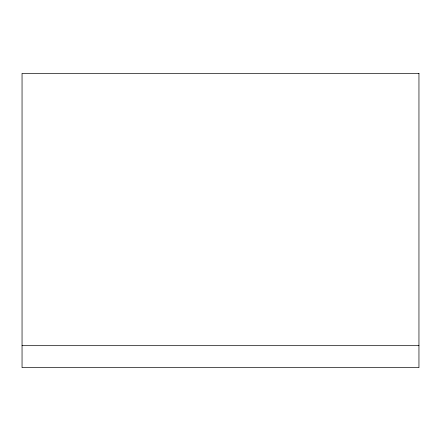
<?xml version="1.0" encoding="UTF-8"?>
<svg xmlns="http://www.w3.org/2000/svg" width="441" height="441" viewBox="0 0 441 441"><rect width="100%" height="100%" fill="white"/><g stroke="black" fill="none" stroke-linecap="round" stroke-linejoin="round"><path stroke-width="0.66" d="M22.05 345.678L418.95 345.678M418.95 73.344L22.05 73.344L22.05 367.656L418.95 367.656L418.95 73.344"/></g></svg>
